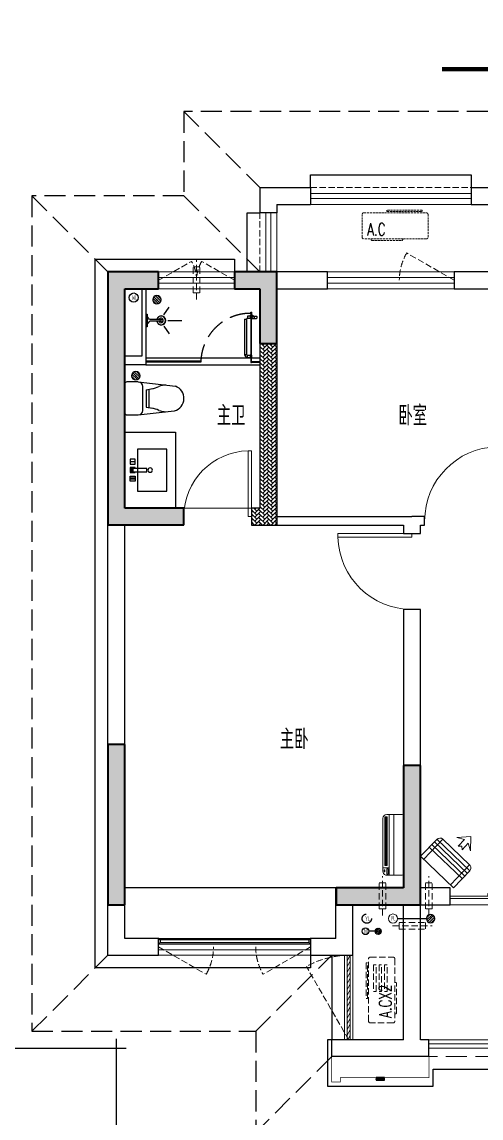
# Model space of a CAD drawing. Extents: x 3753737 to 4713801, y -857380 to 24339.
# Drawn here: x 4468131 to 4473566, y -742163 to -729171 of the extents above; entities that cross this region are included whole.
import ezdxf

# ---------------------------------------------------------------- set-up
doc = ezdxf.new("R2010")
doc.units = 0
doc.header["$LTSCALE"] = 1000
doc.header["$MEASUREMENT"] = 0
doc.linetypes.add('DASH', pattern=[0.35, 0.25, -0.1])
doc.linetypes.add('HIDDEN', pattern=[0.375, 0.25, -0.125])
doc.layers.get('0').update_dxf_attribs({"linetype": 'CONTINUOUS'})
for name, color, linetype in [('!!电气', 1, 'CONTINUOUS'), ('3-栏杆1', 252, 'CONTINUOUS'), ('3.5方案汇报，与郭总、侯月琴确定户型_t8$0$2020.03.04 -1安徽标准化洋房户型(UA）_t8_t8$0$看线', 154, 'CONTINUOUS'), ('IP-bath&kitchen-JOHNSON', 4, 'CONTINUOUS'), ('LVTRY', 252, 'CONTINUOUS'), ('P-bath&kitchen-JOHNSON', 4, 'CONTINUOUS'), ('VPIPE-中水', 122, 'CONTINUOUS'), ('VPIPE-凝结', 150, 'CONTINUOUS'), ('VPIPE-雨水', 4, 'DASH'), ('WALL', 252, 'CONTINUOUS'), ('WIRE-综合布线', 5, 'DASH'), ('保温', 6, 'CONTINUOUS'), ('卫生间', 6, 'CONTINUOUS'), ('看线', 185, 'CONTINUOUS'), ('立面', 73, 'CONTINUOUS'), ('铝合金', 144, 'CONTINUOUS')]:
    doc.layers.add(name, color=color, linetype=linetype)
for name, color, linetype, lineweight in [('COLUMN', 252, 'CONTINUOUS', 40), ('EQUIP_地漏', 7, 'CONTINUOUS', 18), ('PUB_HATCH', 8, 'CONTINUOUS', 9), ('PUB_TEXT', 7, 'CONTINUOUS', 20), ('VPIPE-废水', 31, 'TG_F', 18), ('WINDOW', 146, 'CONTINUOUS', 20), ('平面-栏杆', 56, 'CONTINUOUS', 15), ('平面-看线', 252, 'CONTINUOUS', 15), ('平面-空调室内机', 176, 'CONTINUOUS', 9), ('平面-空调预留孔', 252, 'CONTINUOUS', 15)]:
    doc.layers.add(name, color=color, linetype=linetype, lineweight=lineweight)
doc.styles.add('_TCH_DIM', font='SIMPLEX', dxfattribs={"bigfont": 'GBCBIG'})
doc.styles.get("Standard").update_dxf_attribs({"font": 'gbenor.shx', "bigfont": 'gbcbig.shx'})
doc.styles.add('TG_LINETYPE', font='SIMPLEX', dxfattribs={"width": 0.8, "height": 3, "bigfont": 'HZTXT'})
doc.linetypes.add('TG_F', pattern='A,2,-0.3,["F",TG_LINETYPE,S=0.1,R=0,X=-0.23,Y=-0.15],0', length=2.3)
pattern_1 = [(45, (-420616.58, -363823.725), (0, 47.4157523), [100.584, -33.528]), (135, (-420592.87, -363800.017), (3e-15, 47.4157523), [100.584, -33.528])]

# ---------------------------------------------------------------- blocks, each defined once
blk = doc.blocks.new('A$C148B7D8E')
at = {"layer": '卫生间', "color": 252, "linetype": 'DASH'}
for p, q in [((900, 10000), (1800, 9100)), ((-900, 9000), (0, 8100)), ((900, 9000), (1800, 8100)), ((-900, -900), (0, 0)), ((1750, -900), (2650, 0)), ((2650, -1200), (1750, -2100))]:
    blk.add_line(p, q, dxfattribs=at)
blk.add_lwpolyline([(16100, 14000), (16100, 15400), (7700, 15400), (7700, 10800), (7300, 10800), (7300, 10000), (900, 10000), (900, 9000), (-900, 9000), (-900, -900), (1750, -900), (1750, -2100), (23450, -2100), (23450, -900), (25100, -900)], dxfattribs=at)
blk = doc.blocks.new('rrrrrrrrrrrra')
at = {"color": 8}
for p, q in [((-112, 459), (-112, 324)), ((253, 484), (-87, 484)), ((278, 324), (278, 459)), ((-112, 324), (-64, -103)), ((-59, 271), (224, 271)), ((278, 324), (228, -116)), ((-21, 232), (-34, 154)), ((191, 200), (-26, 200)), ((186, 232), (-21, 232)), ((186, 232), (199, 154))]:
    blk.add_line(p, q, dxfattribs=at)
for centre, radius, start, end in [((-87, 459), 25, 90, 180), ((253, 459), 25, 0, 90), ((-59, 324), 53.3, 180, 270), ((224, 324), 53.3, 270, 0), ((-323, 210), 294, 333.5369, 351.4828), ((488, 210), 294, 188.5172, 206.4631), ((149, -3), 224, 158.5202, 180), ((16, -3), 224, 0, 21.4798), ((84, -64), 153, 195.0773, 340.1181)]:
    blk.add_arc(centre, radius, start, end, dxfattribs=at)
blk = doc.blocks.new('A$C1E0F638F')
for points in [[(500, 435), (500, 85), (0, 85), (0, 435)], [(270, 30), (230, 30), (230, 195), (270, 195)], [(120, 0), (180, 0), (180, 60), (120, 60)], [(147, 55), (153, 55), (153, 5), (147, 5)], [(230, 30), (270, 30), (270, 10), (230, 10)], [(380, 0), (320, 0), (320, 60), (380, 60)], [(353, 55), (347, 55), (347, 5), (353, 5)]]:
    blk.add_lwpolyline(points, close=True)
blk.add_lwpolyline([(270, 60), (280, 60), (280, 0), (220, 0), (220, 60), (230, 60)])
blk.add_circle((250, 236), 26)
blk = doc.blocks.new('$lvtry$00000171')
for p, q in [((-74, 11), (-11, 74)), ((-70, -27), (27, 70)), ((-53, -53), (53, 53)), ((-27, -70), (70, 27)), ((11, -74), (74, -11))]:
    blk.add_line(p, q)
blk.add_circle((0, 0), 75)
blk.add_point((0, 0))
blk = doc.blocks.new('A$C5DCB2F21')
at = {"layer": 'IP-bath&kitchen-JOHNSON', "color": 8}
for p, q in [((74, 0), (-74, 0)), ((-10, -174), (-10, -49)), ((11, -174), (11, -49)), ((-68, -213), (-158, -275)), ((68, -213), (158, -275)), ((0, -261), (0, -425))]:
    blk.add_line(p, q, dxfattribs=at)
blk.add_lwpolyline([(74, 0), (74, -16), (-74, -16), (-74, 0)], dxfattribs=at)
for points in [[(-26, -31, -0.364142), (-38, -16, -0.020495)], [(-10, -49, 0.214893), (-26, -31, 7.649644)], [(11, -49, -0.21439), (26, -31, -7.649644)], [(26, -31, 0.364142), (38, -16, 0.020495)]]:
    blk.add_lwpolyline(points, format="xyb", dxfattribs=at)
blk.add_arc((0, -174), 10.5, 180, 0, dxfattribs=at)
for centre, major_axis, ratio, start_param, end_param in [((0, -181), (53.6, 0), 0.987577, 1.76809, 7.656688), ((0, -179), (-51, 0), 0.990052, -1.36297, 4.504563), ((0, -178), (-26.8, 0), 0.994812, -1.167677, 4.309269), ((-12, -165), (0, 1.43), 0.85, -1.570796, 4.712389), ((-12, -189), (0, 1.43), 0.85, 4.712389, 10.995574), ((12, -165), (0, 1.43), 0.85, 4.712389, 10.995574), ((12, -189), (0, 1.43), 0.85, 4.712389, 10.995574)]:
    blk.add_ellipse(centre, major_axis=major_axis, ratio=ratio, start_param=start_param, end_param=end_param, dxfattribs=at)
blk = doc.blocks.new('GDGDRGDGRD')
blk.add_hatch(color=252).paths.add_polyline_path([(491782, 524769), (491781, 524772), (491773, 524768), (491774, 524766)])
at = {"color": 252}
for p, q in [((491771, 524768), (491783, 524773)), ((491772, 524768), (491772, 524768)), ((491772, 524768), (491774, 524765)), ((491783, 524761), (491772, 524761)), ((491783, 524760), (491772, 524760)), ((491772, 524752), (491774, 524751)), ((491774, 524751), (491772, 524751)), ((491773, 524760), (491773, 524740)), ((491774, 524765), (491783, 524769)), ((491778, 524771), (491778, 524732)), ((491783, 524752), (491781, 524752)), ((491781, 524752), (491783, 524752)), ((491782, 524772), (491783, 524773)), ((491782, 524772), (491783, 524769)), ((491783, 524760), (491783, 524739))]:
    blk.add_line(p, q, dxfattribs=at)
for centre, radius, start, end in [((491784, 524755), 13.5, 155.1524, 208.9779), ((491772, 524767), 1, 111.5266, 175.7652), ((491791, 524767), 20.5, 177.9915, 196.9003), ((491772, 524767), 0.5, 112.733, 178.0542), ((491791, 524767), 19.5, 177.4658, 196.2484), ((491786, 524755), 14.6, 161.8973, 193.7147), ((491781, 524753), 9.42, 188.0154, 204.2283), ((491772, 524749), 0.5, 208.9779, 24.2283), ((491772, 524754), 11.7, 335.4186, 349.5177), ((491783, 524749), 0.5, 155.4186, 330.1502), ((491783, 524772), 0.5, 340.7609, 112.533), ((491783, 524772), 1.17, 340.0401, 112.533), ((491804, 524765), 20.6, 160.0401, 190.8473), ((491807, 524764), 24, 160.7609, 187.0487), ((491772, 524755), 13.4, 330.1502, 25.0815), ((491771, 524755), 12.4, 343.9451, 21.3478)]:
    blk.add_arc(centre, radius, start, end, dxfattribs=at)
blk.add_open_spline([(491773, 524740), (491773, 524740), (491775, 524738), (491778, 524742), (491781, 524740), (491783, 524739)], degree=3, knots=[0, 0, 0, 0, 3.066329, 6.218313, 11.124135, 11.124135, 11.124135, 11.124135])
at = {"layer": 'IP-bath&kitchen-JOHNSON', "color": 252}
for p, q in [((490533, 524228), (491883, 524228)), ((490533, 524193), (491183, 524193)), ((490533, 524183), (491183, 524183)), ((490533, 524148), (491883, 524148)), ((491183, 524183), (491183, 524193)), ((491883, 524183), (491783, 524183)), ((491783, 524173), (491783, 524183)), ((491883, 524173), (491783, 524173))]:
    blk.add_line(p, q, dxfattribs=at)
for points in [[(490533, 525048), (490533, 524148), (490283, 524148)], [(490483, 525048), (490483, 524248), (490283, 524248)]]:
    blk.add_lwpolyline(points, dxfattribs=at)
at = {"layer": 'LVTRY', "color": 252}
blk.add_lwpolyline([(490883, 522448), (490283, 522448), (490283, 523348), (490883, 523348)], close=True, dxfattribs=at)
at = {"layer": 'P-bath&kitchen-JOHNSON', "color": 252}
for p, q in [((491772, 524735), (491779, 524735)), ((491772, 524706), (491772, 524735)), ((491775, 524735), (491778, 524733)), ((491775, 524716), (491775, 524735)), ((491778, 524718), (491778, 524733)), ((491779, 524735), (491781, 524734)), ((491779, 524733), (491779, 524735)), ((491781, 524733), (491781, 524734)), ((491794, 524735), (491797, 524735)), ((491794, 524735), (491794, 524706)), ((491797, 524735), (491799, 524733)), ((491797, 524735), (491797, 524718)), ((491799, 524708), (491799, 524733)), ((491699, 524687), (491699, 524271)), ((491699, 524687), (491725, 524687)), ((491725, 524687), (491725, 524271)), ((491735, 524723), (491735, 524697)), ((491767, 524723), (491735, 524723)), ((491767, 524697), (491735, 524697)), ((491772, 524706), (491779, 524706)), ((491775, 524725), (491775, 524706)), ((491775, 524706), (491778, 524708)), ((491778, 524718), (491778, 524708)), ((491779, 524708), (491779, 524706)), ((491779, 524706), (491781, 524707)), ((491781, 524708), (491781, 524707)), ((491789, 524723), (491843, 524723)), ((491789, 524697), (491843, 524697)), ((491794, 524706), (491797, 524706)), ((491797, 524706), (491797, 524723)), ((491797, 524706), (491799, 524708)), ((491820, 524697), (491820, 524723)), ((491699, 524271), (491725, 524271)), ((491735, 524235), (491735, 524261)), ((491735, 524261), (491767, 524261)), ((491735, 524235), (491767, 524235)), ((491769, 524263), (491767, 524261)), ((491767, 524261), (491767, 524235)), ((491769, 524233), (491767, 524235)), ((491769, 524263), (491769, 524233)), ((491772, 524263), (491769, 524263)), ((491772, 524233), (491769, 524233)), ((491772, 524263), (491772, 524233)), ((491784, 524263), (491786, 524263)), ((491784, 524233), (491784, 524263)), ((491784, 524233), (491786, 524233)), ((491786, 524233), (491786, 524263)), ((491786, 524263), (491788, 524261)), ((491788, 524235), (491788, 524261))]:
    blk.add_line(p, q, dxfattribs=at)
blk.add_lwpolyline([(491783, 524173), (491783, 524760), (491773, 524760), (491773, 524173)], close=True, dxfattribs=at)
at = {"layer": 'P-bath&kitchen-JOHNSON', "color": 252, "linetype": 'DASH'}
blk.add_arc((491769, 524171), 586, 89.7967, 179.3922, dxfattribs=at)
at = {"layer": 'P-bath&kitchen-JOHNSON', "color": 252}
blk.add_arc((491835, 524710), 15.3, 304.053, 55.9616, dxfattribs=at)
for centre, major_axis, start_param, end_param in [((491735, 524687), (0, 10.4), 0, 1.570796), ((491735, 524271), (0, 35.7), 1.570796, 3.141593), ((491735, 524271), (0, 10.4), 1.570796, 3.141593)]:
    blk.add_ellipse(centre, major_axis=major_axis, ratio=1, start_param=start_param, end_param=end_param, dxfattribs=at)
at = {"layer": 'IP-bath&kitchen-JOHNSON', "color": 252, "rotation": 90.008488524447}
blk.add_blockref('A$C5DCB2F21', (490533, 524673), dxfattribs=at)
at = {"layer": 'LVTRY', "color": 252, "xscale": -0.6666666667107826, "yscale": 0.6666666667107826}
for p in [(490663, 524918), (490413, 524018)]:
    blk.add_blockref('$lvtry$00000171', p, dxfattribs=at)
at = {"layer": 'LVTRY', "color": 252, "extrusion": (0, 0, -1), "xscale": -1, "zscale": -1, "rotation": 270}
blk.add_blockref('rrrrrrrrrrrra', (-490766, 523666), dxfattribs=at)
at = {"layer": 'LVTRY', "color": 252, "xscale": -1, "rotation": 270}
blk.add_blockref('A$C1E0F638F', (490347, 522649), dxfattribs=at)
blk = doc.blocks.new('GFDGFSDFGD')
at = {"layer": 'PUB_HATCH'}
for points in [[(421117, 373024), (420517, 373024), (420517, 370024), (421417, 370024), (421417, 370224), (420717, 370224), (420717, 372824), (421117, 372824)], [(422017, 373024), (422017, 372824), (422317, 372824), (422317, 372174), (422517, 372174), (422517, 373024)], [(420517, 367424), (420517, 365524), (420717, 365524), (420717, 367424)], [(423217, 365524), (424217, 365524), (424217, 367174), (424017, 367174), (424017, 365724), (423217, 365724)]]:
    blk.add_hatch(color=256, dxfattribs=at).paths.add_polyline_path(points)
at = {"layer": 'COLUMN', "color": 252}
for p, q in [((421117, 373024), (420517, 373024)), ((420517, 373024), (420517, 370024)), ((421117, 372824), (421117, 373024)), ((422017, 373024), (422017, 372824)), ((422517, 373024), (422017, 373024)), ((422517, 372174), (422517, 373024)), ((420717, 370224), (420717, 372824)), ((420717, 372824), (421117, 372824)), ((422017, 372824), (422317, 372824)), ((422317, 372824), (422317, 372174)), ((422317, 372174), (422517, 372174)), ((421417, 370224), (420717, 370224)), ((421417, 370024), (421417, 370224)), ((420517, 370024), (421417, 370024)), ((420517, 367424), (420517, 365524)), ((420717, 367424), (420517, 367424)), ((420717, 365524), (420717, 367424)), ((424217, 367174), (424017, 367174)), ((424017, 367174), (424017, 365724)), ((424217, 365524), (424217, 367174)), ((424017, 365724), (423217, 365724)), ((423217, 365724), (423217, 365524)), ((420517, 365524), (420717, 365524)), ((423217, 365524), (424217, 365524))]:
    blk.add_line(p, q, dxfattribs=at)
blk = doc.blocks.new('dongkong')
at = {"layer": '平面-空调预留孔', "color": 8, "linetype": 'HIDDEN', "ltscale": 0.3}
for p, q in [((-603796, 210900), (-603796, 210431)), ((-603836, 210821), (-603836, 210511)), ((-603836, 210821), (-603756, 210821)), ((-603756, 210821), (-603756, 210511))]:
    blk.add_line(p, q, dxfattribs=at)
blk.add_lwpolyline([(-603756, 210511), (-603836, 210511)], dxfattribs=at)
blk = doc.blocks.new('A$C001338C2')
at = {"color": 8}
for p, q in [((0, 249), (0, 22)), ((845, 304), (55, 304)), ((109, 215), (109, 304)), ((900, 22), (900, 249)), ((22, 0), (878, 0))]:
    blk.add_line(p, q, dxfattribs=at)
at = {"color": 8, "lineweight": 5}
for p, q in [((900, 215), (0, 215)), ((865, 279), (144, 279)), ((144, 279), (144, 266)), ((387, 279), (144, 279)), ((144, 279), (144, 253)), ((144, 266), (865, 266)), ((144, 240), (144, 253)), ((144, 253), (865, 253)), ((865, 240), (144, 240)), ((387, 240), (387, 279)), ((622, 240), (387, 240)), ((865, 279), (622, 279)), ((622, 279), (622, 240)), ((865, 253), (865, 279)), ((865, 266), (865, 240)), ((900, 143), (0, 143))]:
    blk.add_line(p, q, dxfattribs=at)
at = {"color": 8}
for points in [[(89, 226), (22, 226, -0.414214), (17, 232), (17, 243, -0.414214), (22, 249), (89, 249, -0.414214), (95, 243), (95, 232, -0.414214)], [(73, 275), (57, 275, -0.414214), (51, 281), (51, 283, -0.414214), (57, 289), (73, 289, -0.414214), (79, 283), (79, 281, -0.414214)]]:
    blk.add_lwpolyline(points, format="xyb", close=True, dxfattribs=at)
for centre, radius, start, end in [((55, 249), 55, 90, 180), ((845, 249), 55, 360, 90), ((22, 22), 22, 180, 270), ((878, 22), 22, 270, 360)]:
    blk.add_arc(centre, radius, start, end, dxfattribs=at)
blk = doc.blocks.new('$TwtSys$00000141')
at = {"color": 252}
for p, q in [((-47, 4), (-5, 46)), ((-47, 4), (-5, 46)), ((-44, -18), (18, 44)), ((-44, -18), (18, 44)), ((-33, -33), (33, 33)), ((-33, -33), (33, 33)), ((-16, -44), (44, 16)), ((-16, -44), (44, 16)), ((6, -46), (46, -6)), ((6, -46), (46, -6))]:
    blk.add_line(p, q, dxfattribs=at)
blk.add_circle((0, 0), 47, dxfattribs=at)
blk.add_circle((0, 0), 47, dxfattribs=at)
blk = doc.blocks.new('fergve')
at = {"layer": '平面-空调预留孔', "color": 8, "linetype": 'DASH', "ltscale": 0.3}
for p, q in [((119063, 54988), (119063, 54978)), ((119073, 54968), (119426, 54968)), ((119436, 54978), (119436, 54988))]:
    blk.add_line(p, q, dxfattribs=at)
blk.add_lwpolyline([(119716, 54988), (118976, 54988, -0.414214), (118956, 55008), (118956, 55278, -0.414214), (118976, 55298), (119716, 55298, -0.414214), (119736, 55278), (119736, 55008, -0.414214)], format="xyb", close=True, dxfattribs=at)
for points in [[(119667, 55327), (119247, 55327), (119247, 55312), (119667, 55312)], [(119645, 55239), (119330, 55239), (119330, 55210), (119645, 55210)], [(119645, 55173), (119330, 55173), (119330, 55144), (119645, 55144)], [(119645, 55108), (119330, 55108), (119330, 55079), (119645, 55079)]]:
    blk.add_lwpolyline(points, close=True, dxfattribs=at)
for centre, start, end in [((119073, 54978), 180, 270), ((119426, 54978), 270, 0)]:
    blk.add_arc(centre, 10, start, end, dxfattribs=at)
at = {"layer": '平面-空调预留孔', "color": 8, "linetype": 'DASH', "ltscale": 0.3, "style": '_TCH_DIM', "width": 0.705882}
blk.add_text('A.CX2', height=146.9, dxfattribs=at).set_placement((119015, 55027))
blk = doc.blocks.new('dasdasf1sa2f31as32f')
at = {"color": 8}
for p, q in [((-270, 524), (-428, 237)), ((-270, 524), (114, 314)), ((-116, 586), (43, 640)), ((-23, 586), (-116, 586)), ((-23, 586), (-73, 493)), ((32, 555), (-18, 463)), ((83, 477), (32, 555)), ((83, 477), (43, 640)), ((-473, 260), (-339, 504)), ((72, 132), (-401, 392)), ((93, 169), (-381, 428)), ((115, 208), (-359, 468)), ((135, 245), (-339, 505)), ((-31, 504), (-73, 493)), ((-18, 463), (-31, 504)), ((114, 314), (-44, 26)), ((0, 0), (-473, 260)), ((134, 244), (0, 0))]:
    blk.add_line(p, q, dxfattribs=at)
for centre, start, end in [((-294, 479), 61.2593, 151.2593), ((89, 269), 331.2593, 61.2593)]:
    blk.add_arc(centre, 51.3, start, end, dxfattribs=at)
blk = doc.blocks.new('GDGDRGDGDRGDR')
at = {"layer": '平面-空调室内机', "ltscale": 0.3}
for p, rotation in [((-179479, 653503), 180), ((634787, 1046278), 89.99999999999999)]:
    blk.add_blockref('dongkong', p, dxfattribs=dict(at, rotation=rotation))
at = {"layer": '平面-空调预留孔'}
for name, p, rotation in [('dasdasf1sa2f31as32f', (424607, 442932), 344.9999999966897), ('fergve', (478901, 322375), 90)]:
    blk.add_blockref(name, p, dxfattribs=dict(at, rotation=rotation))
blk = doc.blocks.new('rtyryrtyeeretee')
at = {"layer": '平面-空调预留孔', "color": 252, "linetype": 'DASH', "ltscale": 0.1}
for p, q in [((669749, 343882), (669749, 343872)), ((669759, 343862), (670112, 343862)), ((670122, 343872), (670122, 343882))]:
    blk.add_line(p, q, dxfattribs=at)
blk.add_lwpolyline([(670402, 343882), (669662, 343882, -0.414214), (669642, 343902), (669642, 344172, -0.414214), (669662, 344192), (670402, 344192, -0.414214), (670422, 344172), (670422, 343902, -0.414214)], format="xyb", close=True, dxfattribs=at)
blk.add_lwpolyline([(670353, 344221), (669933, 344221), (669933, 344206), (670353, 344206)], close=True, dxfattribs=at)
for centre, start, end in [((669759, 343872), 180, 270), ((670112, 343872), 270, 0)]:
    blk.add_arc(centre, 10, start, end, dxfattribs=at)
at = {"layer": '平面-空调预留孔', "color": 252, "linetype": 'DASH', "ltscale": 0.1, "style": '_TCH_DIM', "width": 0.705882}
blk.add_text('A.C', height=146.9, dxfattribs=at).set_placement((669701, 343922))
blk = doc.blocks.new('$WINLIB2D$00000001')
at = {"color": 0}
for points in [[(-0.5, 0.5), (-0.5, -0.5)], [(-0.5, 0.5), (0.5, 0.5)], [(0.5, -0.5), (0.5, 0.5)], [(0.5, 0.1667), (-0.5, 0.1667)], [(0.5, -0.1667), (-0.5, -0.1667)], [(-0.5, -0.5), (0.5, -0.5)]]:
    blk.add_lwpolyline(points, dxfattribs=at)
blk = doc.blocks.new('$DorLib2D$00000001')
for p, q in [((0.45, 0.975), (0.5, 0.975)), ((0.45, 0), (0.45, 0.975)), ((0.5, 0), (0.5, 0.975)), ((0.5, 0), (0.45, 0))]:
    blk.add_line(p, q)
at = {"lineweight": 13}
blk.add_arc((0.475, 0), 0.975, 91.4693, 180, dxfattribs=at)
blk = doc.blocks.new('$DorLib2D$00000138')
at = {"color": 0, "linetype": 'Continuous'}
for p, q in [((-0.2875, 0), (-0.2875, 0.1538)), ((-0.2875, 0.1538), (0, 0.1538)), ((0, 0.1538), (0, 0)), ((0.2875, 0.1538), (0, 0.1538)), ((0.2875, 0), (0.2875, 0.1538)), ((-0.5, -0.1399), (-0.5, 0)), ((-0.5, 0), (-0.2188, 0)), ((0, 0), (-0.2875, 0)), ((-0.2188, 0), (-0.2188, -0.1399)), ((0, 0), (0.2875, 0)), ((0.2188, 0), (0.2188, -0.1399)), ((0.5, 0), (0.2188, 0)), ((0.5, 0), (0.5, -0.1946)), ((0.5, -0.1399), (0.5, 0)), ((-0.2188, -0.1399), (-0.5, -0.1399)), ((0.2188, -0.1399), (0.5, -0.1399)), ((-0.1857, -0.186), (-0.037, -0.186)), ((-0.037, -0.186), (-0.1019, -0.2583)), ((-0.1019, -0.2583), (-0.1019, -0.186)), ((0.1857, -0.186), (0.037, -0.186)), ((0.037, -0.186), (0.1019, -0.2583)), ((0.1019, -0.2583), (0.1019, -0.186))]:
    blk.add_line(p, q, dxfattribs=at)
blk = doc.blocks.new('$WINLIB2D$00000039')
at = {"color": 0}
for points in [[(-0.5, 0.5), (-0.5, -0.5)], [(0.5, 0.5), (-0.5, 0.5)], [(0.5, -0.5), (0.5, 0.5)], [(-0.5, 0.167), (0.5, 0.167)], [(-0.384, -0.167), (-0.448, 0.167)], [(-0.316, -0.167), (-0.38, 0.167)], [(-0.248, -0.167), (-0.312, 0.167)], [(-0.18, -0.167), (-0.244, 0.167)], [(-0.112, -0.167), (-0.176, 0.167)], [(-0.044, -0.167), (-0.108, 0.167)], [(0.024, -0.167), (-0.04, 0.167)], [(0.092, -0.167), (0.028, 0.167)], [(0.16, -0.167), (0.096, 0.167)], [(0.228, -0.167), (0.164, 0.167)], [(0.296, -0.167), (0.232, 0.167)], [(0.364, -0.167), (0.3, 0.167)], [(0.432, -0.167), (0.368, 0.167)], [(0.5, -0.167), (0.436, 0.167)], [(-0.452, -0.167), (-0.5, 0.084)], [(-0.5, -0.167), (0.5, -0.167)], [(0.5, -0.5), (-0.5, -0.5)]]:
    blk.add_lwpolyline(points, dxfattribs=at)
blk = doc.blocks.new('A$C5F341E43')
at = {"layer": '保温', "linetype": 'ByBlock', "ltscale": 10}
h = blk.add_hatch(dxfattribs=at)
h.set_pattern_fill('AR-HBONE', color=252, scale=55)
h.set_pattern_definition(pattern_1)
h.paths.add_polyline_path([(1900.1, 6200), (1900.1, 8350), (1700.1, 8350), (1700.1, 6200)])
h = blk.add_hatch(dxfattribs=at)
h.set_pattern_fill('AR-HBONE', color=252, scale=55)
h.set_pattern_definition(pattern_1)
h.paths.add_polyline_path([(1700.1, 6200), (1700.1, 6400), (1600.1, 6400), (1600.1, 6200)])
at = {"layer": '立面'}
h = blk.add_hatch(dxfattribs=at)
h.set_pattern_fill('ANSI31', color=252, scale=2)
h.set_pattern_definition([(45, (-885150.3096, -795945.4625), (-2.24506403, 2.24506403), [])])
h.paths.add_polyline_path([(3075, -380), (3175, -380), (3175, -350), (3075, -350)])
at = {"layer": '!!电气'}
for p, q in [((-2000, 0), (117.2, 0)), ((0, -2000), (0, 110.1))]:
    blk.add_line(p, q, dxfattribs=at)
at = {"color": 252, "const_width": 8}
blk.add_lwpolyline([(2550, -100), (2550, -400), (2650, -400), (2650, -350), (3700, -350), (3700, -100)], dxfattribs=at)
at = {"layer": '3-栏杆1', "color": 252}
for p, q in [((520.3, 1282.2), (500, 1300)), ((500, 1300), (520.3, 1282.2)), ((2279.7, 1282.2), (2300, 1300)), ((2300, 1300), (2279.7, 1282.2)), ((500, 1233.1), (520.3, 1252.9)), ((2279.7, 1282.1), (520.3, 1282.2)), ((520.3, 1282.2), (520.3, 1252.9)), ((520.3, 1252.9), (2279.7, 1252.9)), ((2279.7, 1282.2), (2279.7, 1252.9)), ((2279.7, 1252.9), (2300, 1233.1)), ((2300, 1233.1), (2279.7, 1252.9))]:
    blk.add_line(p, q, dxfattribs=at)
at = {"layer": '3.5方案汇报，与郭总、侯月琴确定户型_t8$0$2020.03.04 -1安徽标准化洋房户型(UA）_t8_t8$0$看线', "color": 252, "ltscale": 10}
blk.add_line((2600, 1900), (100, 1900), dxfattribs=at)
at = {"layer": 'VPIPE-中水', "color": 252, "linetype": 'Continuous'}
blk.add_circle((205.1, 8895), 55, dxfattribs=at)
at = {"layer": 'VPIPE-凝结', "color": 252, "ltscale": 0.1}
blk.add_line((3330, 1535), (3670, 1535), dxfattribs=at)
blk.add_lwpolyline([(3062.4, 1385), (2990, 1385)], dxfattribs=at)
at = {"layer": 'VPIPE-凝结', "color": 252}
blk.add_circle((2950, 1385), 40, dxfattribs=at)
at = {"layer": 'VPIPE-废水', "color": 252}
blk.add_circle((3275, 1535), 55, dxfattribs=at)
at = {"layer": 'VPIPE-雨水', "color": 252}
blk.add_circle((2965, 1535), 55, dxfattribs=at)
at = {"layer": 'WALL', "color": 252}
for p, q in [((1700, 10200), (1700, 9900)), ((1700, 10200), (2300, 10200)), ((2300, 10200), (2300, 10000)), ((4200, 10200), (4800, 10200)), ((4200, 10200), (4200, 10000)), ((1900, 9900), (1700, 9900)), ((1900, 10000), (1900, 9900)), ((1900, 10000), (2300, 10000)), ((4200, 10000), (4600, 10000)), ((500.1, 9200), (-100, 9200)), ((-100, 6300), (-100, 9200)), ((500.1, 9000), (500.1, 9200)), ((1800, 9200), (1400.1, 9200)), ((1400.1, 9200), (1400.1, 9000)), ((2500, 9200), (1800, 9200)), ((2500, 9000), (2500, 9200)), ((4700, 9200), (4000, 9200)), ((4000, 9200), (4000, 9000)), ((100, 9000), (500.1, 9000)), ((100, 6400), (100, 9000)), ((1400.1, 9000), (1700, 9000)), ((1700, 9000), (1700, 6400)), ((1900, 9000), (2500, 9000)), ((1900, 9000), (1900, 6300)), ((4000, 9000), (4600, 9000)), ((800, 6400), (100, 6400)), ((800, 6200), (800, 6400)), ((1700, 6400), (1600, 6400)), ((1600, 6400), (1600, 6200)), ((-100, 1100), (-100, 6300)), ((1900, 6300), (3500, 6300)), ((3650, 6300), (3500, 6300)), ((3650, 6200), (3650, 6300)), ((100, 6200), (800, 6200)), ((100, 1300), (100, 6200)), ((1600, 6200), (1800, 6200)), ((1800, 6200), (3400, 6200)), ((3400, 6200), (3400, 6100)), ((3600, 6200), (3650, 6200)), ((3600, 6100), (3600, 6200)), ((3400, 6100), (3600, 6100)), ((3600, 5200), (3400, 5200)), ((3400, 5200), (3400, 1900)), ((3600, 1900), (3600, 5200)), ((3400, 1900), (2600, 1900)), ((2600, 1300), (2600, 1900)), ((3950, 1900), (3600, 1900)), ((3950, 1700), (3950, 1900)), ((3400, 1700), (2800, 1700)), ((2800, 1100), (2800, 1700)), ((3400, 100), (3400, 1700)), ((3600, 1700), (3950, 1700)), ((3600, 100), (3600, 1700)), ((500, 1300), (100, 1300)), ((500, 1100), (500, 1300)), ((2600, 1300), (2300, 1300)), ((2300, 1300), (2300, 1100)), ((-100, 1100), (500, 1100)), ((2300, 1100), (2800, 1100)), ((3400, 100), (2550, 100)), ((2550, -100), (2550, 100)), ((3700, 100), (3600, 100)), ((3700, -100), (3700, 100)), ((3500, -100), (2550, -100)), ((3700, -100), (3500, -100))]:
    blk.add_line(p, q, dxfattribs=at)
at = {"layer": 'WINDOW', "color": 252}
for p, q in [((800, 6400), (1600, 6400)), ((6050, 1700), (3950, 1700))]:
    blk.add_line(p, q, dxfattribs=at)
at = {"layer": 'WINDOW', "color": 252, "linetype": 'DASH', "ltscale": 0.3}
for points in [[(4000, 9100), (3436.9, 9424.6, 0.1314846), (3350, 9100)], [(500.1, 9100), (889.8, 9324.9, -0.1316053), (950.1, 9100)], [(1400.1, 9100), (1010.3, 9324.9, 0.1316053), (950.1, 9100)], [(500, 1200), (1063.1, 875.4, 0.1314846), (1150, 1200)], [(2300, 1200), (1736.9, 875.4, -0.1314846), (1650, 1200)], [(2750, 100), (2250, 966, -0.1316525), (2750, 1100)]]:
    blk.add_lwpolyline(points, format="xyb", dxfattribs=at)
at = {"layer": '保温', "color": 252, "linetype": 'ByBlock', "ltscale": 10}
blk.add_line((1900.1, 6300), (1900.1, 6200), dxfattribs=at)
at = {"layer": '平面-栏杆', "color": 252}
for points in [[(4200, 10130), (2300, 10130.3)], [(4200, 10070), (2300, 10070.3)], [(1770.3, 9900), (1770, 9200)], [(1830.3, 9900), (1830, 9200)], [(8350, 50), (3700, 50)], [(8350, 0), (3700, 0)]]:
    blk.add_lwpolyline(points, dxfattribs=at)
at = {"layer": '平面-看线', "color": 252, "linetype": 'DASH', "ltscale": 0.3}
blk.add_line((1700, 9200), (1700.3, 9900), dxfattribs=at)
blk.add_lwpolyline([(2300, 10200), (4200, 10200)], dxfattribs=at)
at = {"layer": '平面-看线', "color": 252}
for points in [[(1900.3, 9900), (1900, 9200)], [(2300, 10000), (4200, 10000)], [(8350, 100), (3700, 100)]]:
    blk.add_lwpolyline(points, dxfattribs=at)
at = {"layer": '平面-看线', "color": 252, "linetype": 'DASH'}
blk.add_lwpolyline([(8350, -100), (3700, -100)], dxfattribs=at)
at = {"layer": '看线', "color": 252, "ltscale": 0.5}
for points in [[(2300, 10200), (2300, 10350), (4200, 10350), (4200, 10200)], [(1550.3, 9200), (1550.3, 9900), (1700.3, 9900)], [(2550, 1100), (2550, 100)], [(3750, -250), (8350, -250)]]:
    blk.add_lwpolyline(points, dxfattribs=at)
at = {"layer": '看线', "color": 252}
for points in [[(2300, 1100), (2300, 950), (-250, 950), (-250, 9350), (1400.1, 9350), (1400.1, 9200)], [(2550, 100), (2500, 100), (2500, -450), (3750, -450), (3750, -250)]]:
    blk.add_lwpolyline(points, dxfattribs=at)
at = {"layer": '立面', "color": 252}
blk.add_lwpolyline([(3075, -380), (3175, -380), (3175, -350), (3075, -350)], close=True, dxfattribs=at)
at = {"layer": '铝合金', "color": 252}
blk.add_lwpolyline([(3075, -380), (3175, -380), (3175, -350), (3075, -350)], close=True, dxfattribs=at)
at = {"color": 252}
for name, p in [('A$C148B7D8E', (-100, 1100)), ('GFDGFSDFGD', (-420616.6, -363823.7)), ('rtyryrtyeeretee', (-666732.1, -334291)), ('GDGDRGDGRD', (-490182.5, -516048.5)), ('GDGDRGDGDRGDR', (-420616.6, -441032.1))]:
    blk.add_blockref(name, p, dxfattribs=at)
at = {"layer": 'EQUIP_地漏', "color": 252, "xscale": -0.8, "yscale": -0.8, "zscale": 0.8, "rotation": 180}
blk.add_blockref('$TwtSys$00000141', (3100, 1385), dxfattribs=at)
at = {"layer": 'LVTRY', "color": 252, "xscale": -0.6666666667107825, "yscale": 0.6666666667107825, "rotation": 90.00000000602213}
blk.add_blockref('$lvtry$00000171', (3720, 1535), dxfattribs=at)
at = {"layer": 'WINDOW', "color": 252}
for name, p, xscale, yscale, zscale, rotation in [('$WINLIB2D$00000001', (950.1, 9100), -900, -200, -900, 359.9999999964871), ('$WINLIB2D$00000001', (3250, 9100), 1500, -200, 1500, 359.9999999969686), ('$DorLib2D$00000001', (1200, 6300), 800, 800, 800, 6.01791841182132e-09), ('$DorLib2D$00000001', (4100, 6250), 900, 900, 900, 3.223884863770534e-09), ('$DorLib2D$00000001', (3500, 5650), 900, 900, 900, 90.00000000129845), ('$DorLib2D$00000138', (5000, 1800), 2100, -200, 2100, 179.9999999989443), ('$WINLIB2D$00000001', (1400, 1200), 1800, -200, 1800, 4.935878894074151e-09), ('$WINLIB2D$00000039', (2750, 600), -1000, -100, -1000, 270)]:
    blk.add_blockref(name, p, dxfattribs=dict(at, xscale=xscale, yscale=yscale, zscale=zscale, rotation=rotation))
at = {"layer": '平面-空调室内机', "color": 252, "ltscale": 0.3, "xscale": -1, "rotation": 180}
for p in [(604746, 219771), (606945.9, 212470.8)]:
    blk.add_blockref('dongkong', p, dxfattribs=at)
at = {"layer": '平面-空调室内机', "color": 252, "ltscale": 0.3, "rotation": 180}
blk.add_blockref('dongkong', (-600646.1, 212470.8), dxfattribs=at)
at = {"layer": '平面-空调预留孔', "color": 252, "xscale": 0.800000000046565, "yscale": 0.800000000046565, "zscale": 0.800000000046565, "rotation": 90.00000023343011}
blk.add_blockref('A$C001338C2', (3399.9, 2050), dxfattribs=at)
at = {"layer": 'PUB_TEXT', "color": 252, "width": 0.6}
for s, p in [('WL', (184.1, 8867)), ('YL', (2946.8, 1507)), ('FL', (3255.2, 1511.2)), ('NL', (2933.2, 1357))]:
    blk.add_text(s, height=56, dxfattribs=at).set_placement(p)
at = {"layer": 'PUB_TEXT', "color": 252}
for s, p in [('主卫', (1188.7, 7377.8)), ('卧室', (3338.7, 7377.8, 0)), ('主卧', (1935.2, 3542.5))]:
    blk.add_text(s, height=236.31, dxfattribs=at).set_placement(p)

msp = doc.modelspace()

# ---------------------------------------------------------------- linework, layer by layer
at = {"layer": 'WIRE-综合布线', "color": 4, "const_width": 50}
msp.add_lwpolyline([(4475932.9, -729730.6), (4473104.6, -729730.6)], dxfattribs=at)

# ---------------------------------------------------------------- block references
at = {"layer": '!!电气'}
msp.add_blockref('A$C5F341E43', (4469248.6, -741333.8), dxfattribs=at)

doc.saveas('drawing.dxf')
